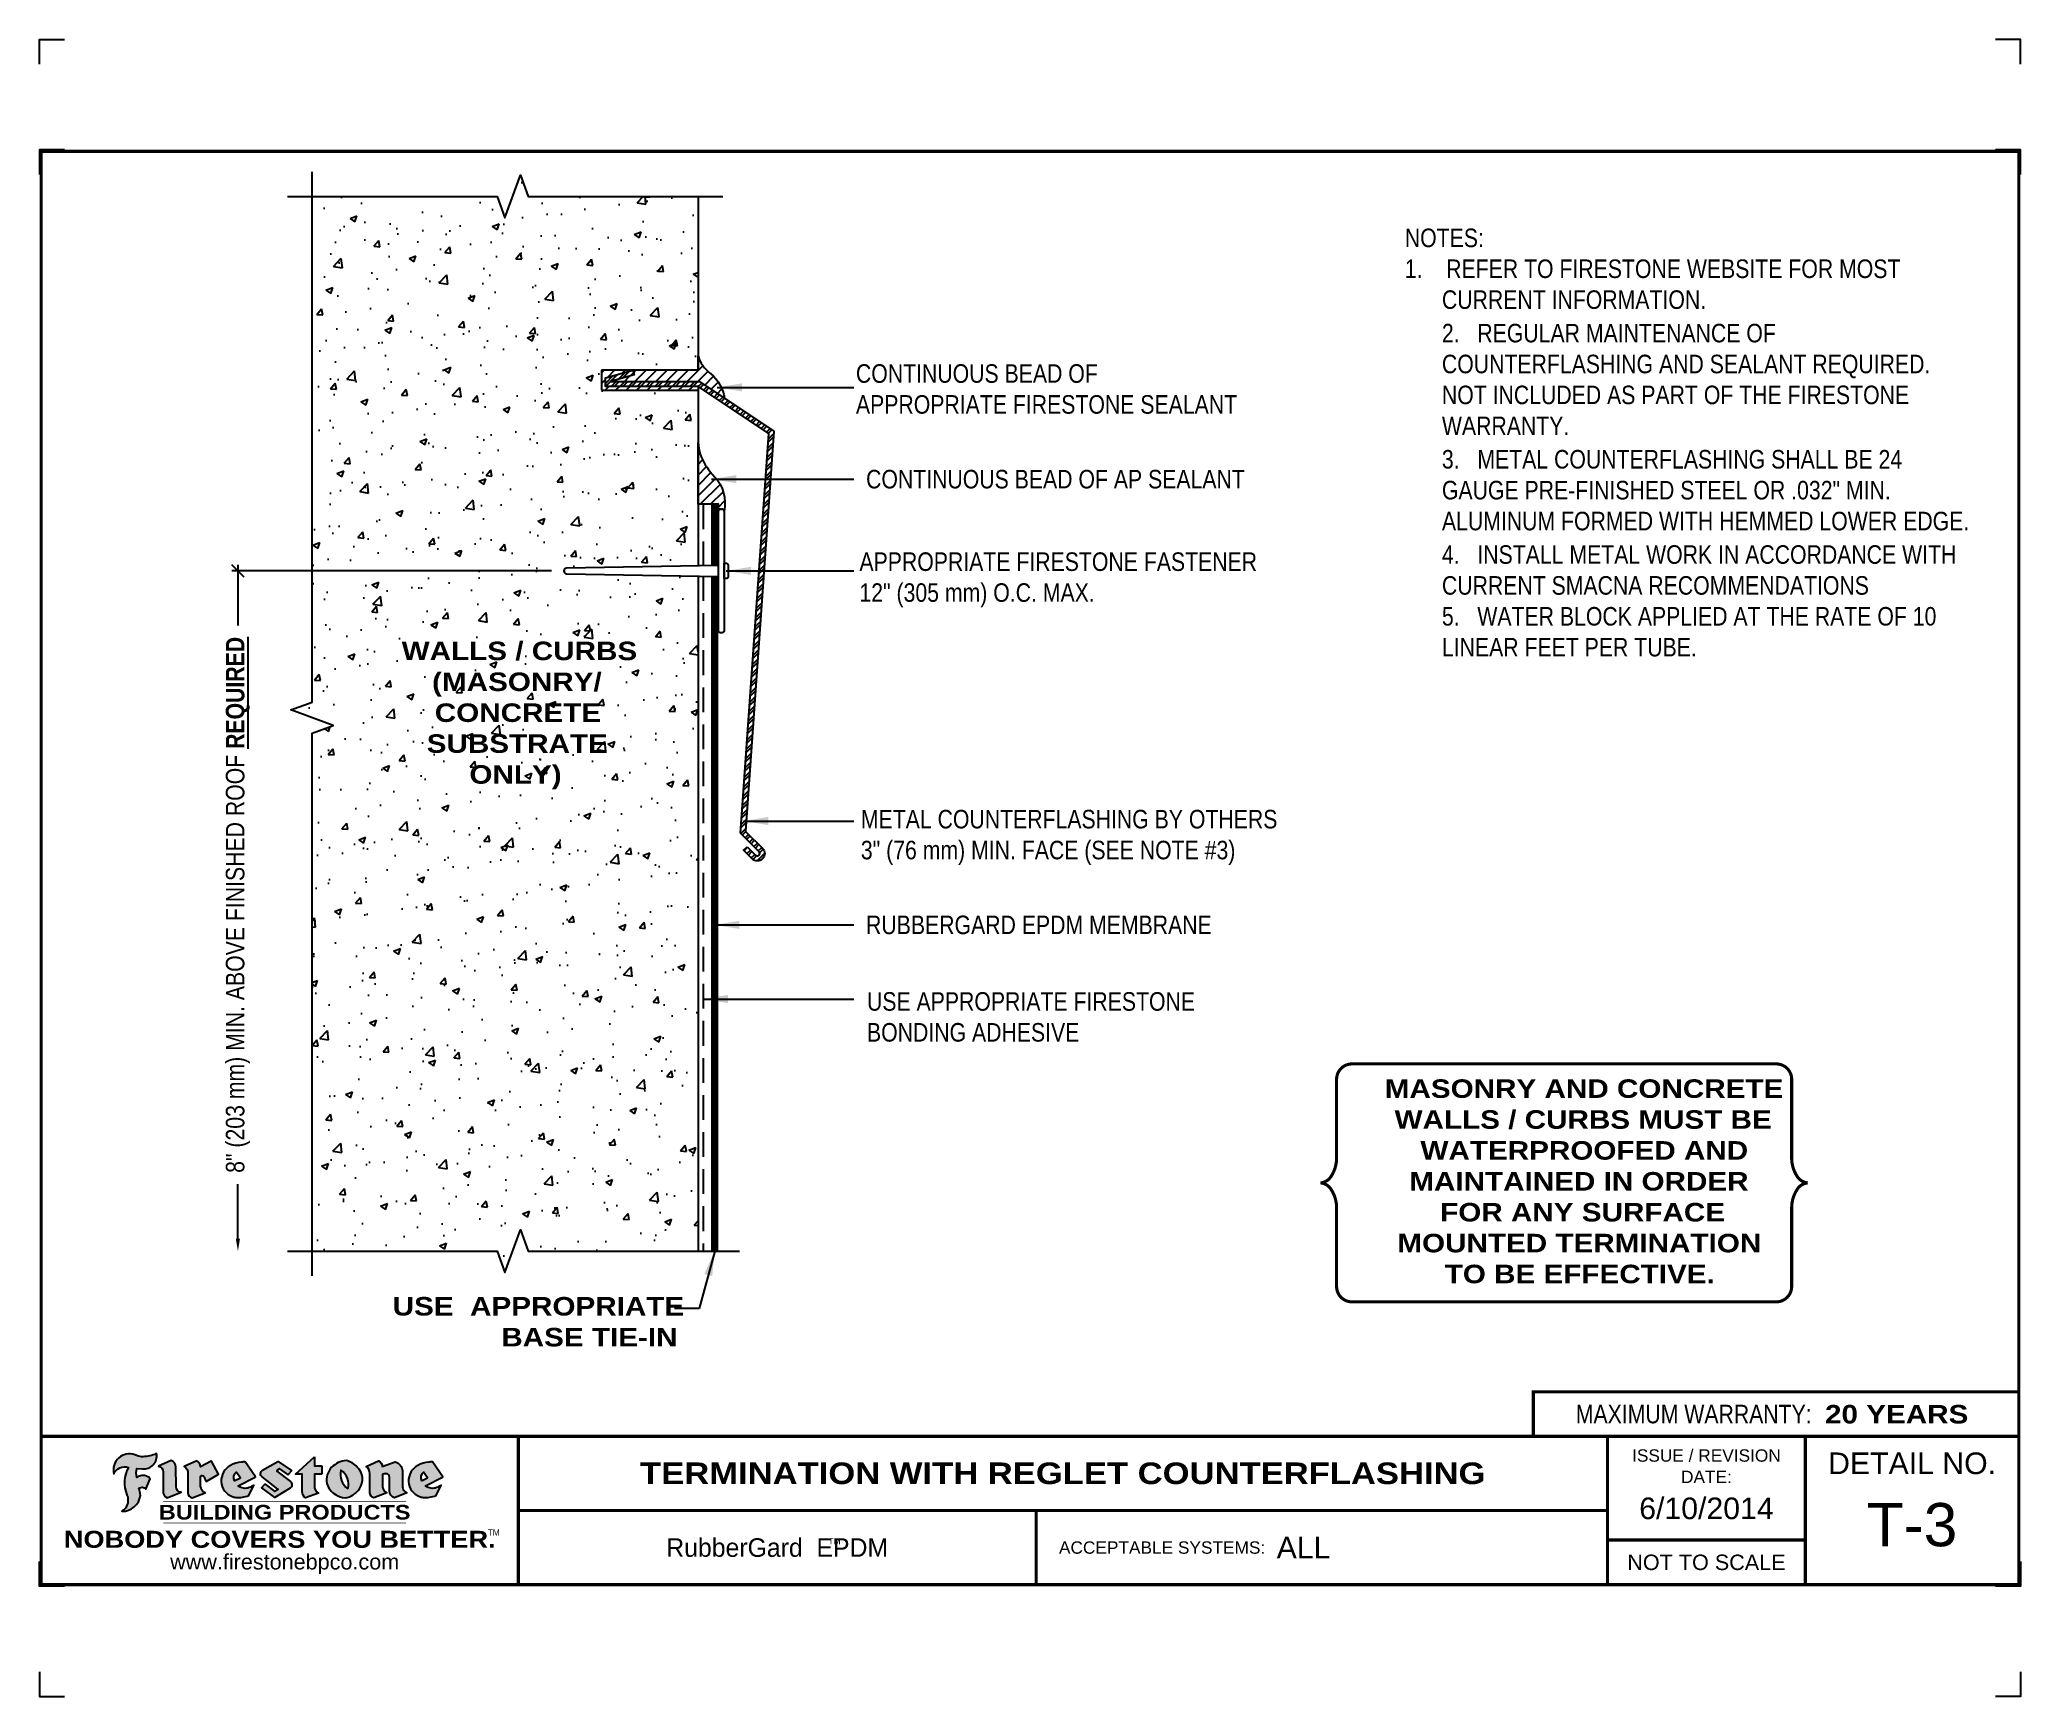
# Model space of a CAD drawing. Header units: inches. Extents: x 279.1 to 299.1, y -42.3 to -25.6.
import ezdxf
from ezdxf.enums import TextEntityAlignment as Align

# ---------------------------------------------------------------- set-up
doc = ezdxf.new("R2010")
doc.units = ezdxf.units.IN
doc.header["$MEASUREMENT"] = 0
doc.linetypes.add('HIDDEN', pattern=[0.375, 0.25, -0.125])
doc.layers.get('0').update_dxf_attribs({"linetype": 'CONTINUOUS'})
doc.layers.get('DEFPOINTS').update_dxf_attribs({"linetype": 'CONTINUOUS'})
for name, color, linetype in [('FSBP-ACCESSORY-OTHER', 7, 'CONTINUOUS'), ('FSBP-ADHESIVE', 1, 'HIDDEN'), ('FSBP-ANNO-NOTE', 7, 'CONTINUOUS'), ('FSBP-MEMBRANE', 7, 'CONTINUOUS'), ('FSBP-SEALANTS', 1, 'CONTINUOUS'), ('FSBP-TTLB', 7, 'CONTINUOUS'), ('FSBP-TTLB-BORDER', 7, 'CONTINUOUS'), ('FSBP-TTLB-TEXT', 7, 'CONTINUOUS'), ('FSBP-WALL-CURB', 9, 'CONTINUOUS')]:
    doc.layers.add(name, color=color, linetype=linetype)
doc.styles.add('FSBP_ARIAL', font='arial.ttf')
doc.styles.add('FSBP_ARIAL_BOLD', font='')
doc.styles.add('FSBP_ARIAL_NAR', font='ARIALN.TTF')
doc.styles.add('FSBP_BANKGOTHIC', font='bgothm.ttf')
doc.styles.get('FSBP_ARIAL_BOLD').set_extended_font_data('Arial Black')
doc.dimstyles.new('FSBP-DIM', dxfattribs={"dimtxt": 0.1875, "dimasz": 0.125, "dimexe": 0.0625, "dimexo": 0.125, "dimgap": 0.125, "dimtad": 0, "dimdec": 0, "dimzin": 1, "dimdsep": 46, "dimlunit": 4, "dimtxsty": 'FSBP_ARIAL_NAR', "dimblk": 'OBLIQUE', "dimcen": 0.09375, "dimdle": 0.0625, "dimclrd": 256, "dimclre": 256, "dimclrt": 256, "dimadec": 0, "dimazin": 0, "dimtfac": 1, "dimtdec": 0, "dimtmove": 1, "dimatfit": 3, "dimfxl": 1, "dimtolj": 1, "dimtzin": 0, "dimlwd": -1, "dimlwe": -1, "dimarcsym": 0})
doc.dimstyles.new('FSBP-LEADER', dxfattribs={"dimtxt": 0.1875, "dimasz": 0.25, "dimexe": 0.0625, "dimexo": 0.125, "dimgap": 0.125, "dimtad": 0, "dimtih": 1, "dimtoh": 1, "dimdec": 4, "dimzin": 0, "dimdsep": 46, "dimlunit": 4, "dimtxsty": 'FSBP_ARIAL_NAR', "dimcen": 0.09375, "dimclrd": 256, "dimclre": 256, "dimclrt": 256, "dimadec": 0, "dimazin": 0, "dimtfac": 1, "dimtdec": 4, "dimtofl": 0, "dimtmove": 0, "dimatfit": 3, "dimfxl": 1, "dimtolj": 1, "dimtzin": 0, "dimlwd": -1, "dimlwe": -1, "dimarcsym": 0})

# ---------------------------------------------------------------- blocks, each defined once
blk = doc.blocks.new('TTLB-EPDM_1')
at = {"layer": 'FSBP-TTLB-TEXT'}
h = blk.add_hatch(color=1, dxfattribs=at)
edge = h.paths.add_edge_path()
edge.add_arc((1.037309769669573, -0.1982514792917306), 0.1319107607348553, 264.0410451462098, 370.3106169565175)
edge.add_arc((1.027551646585694, 0.1214293576525799), 0.3273056962876235, 270.05058356628535, 295.23459397187514, ccw=False)
edge.add_arc((1.022801957313345, -0.06680179986895154), 0.1391656561713503, 249.3281275763668, 272.0749124149863, ccw=False)
edge.add_line((0.9736743133014443, -0.1970076156048179), (0.9474927838574558, -0.1852745150568325))
edge.add_arc((0.8939498971398288, -0.3394262635682071), 0.1631857907024099, 70.84590087378872, 194.3325259843273)
edge.add_arc((0.8444260109029493, -0.4259936440910768), 0.1179914261095279, 70.96950098067128, 156.9641407594482, ccw=False)
edge.add_arc((1.153141409296894, -0.4684497516079468), 0.3110405457095052, 150.3231137483159, 203.2084295854517)
edge.add_arc((0.7562495500622943, -0.6412608153899899), 0.1218587156617311, 0.8849157075190988, 24.34668939894999, ccw=False)
edge.add_arc((0.7493781665697374, -0.6475258110744375), 0.1289731377238325, -58.36655102076742, 3.6216782311386737, ccw=False)
edge.add_arc((0.8256699029544474, -0.5792158350996106), 0.1783301886510354, 267.2205474105585, 354.1381621173521)
edge.add_arc((0.7903121048625305, -0.6011409294291745), 0.212787892960859, 0.9996158580669322, 21.00503380861244)
edge.add_arc((1.01880712263941, -0.5666691048185161), 0.05136395668415847, 40.82117713173261, 125.52727787225791, ccw=False)
edge.add_line((1.057676976260041, -0.5330924682126437), (1.102776947655911, -0.4308018311949837))
edge.add_arc((1.040858222524664, -0.4699705673995949), 0.07326744446031509, 32.31675181867256, 66.31481236598174)
edge.add_arc((1.032262518825329, -0.5063316993097662), 0.1102246948011782, 69.8179132332389, 125.254734720681)
edge.add_arc((1.127708877207287, -0.368959353531244), 0.1659710644737306, 164.1569669952081, 196.5811013160487, ccw=False)
edge.add_line((0.9680425188342383, -0.3236487780942383), (1.023615334387159, -0.3294494641845773))
h = blk.add_hatch(color=1, dxfattribs=at)
edge = h.paths.add_edge_path()
edge.add_line((1.275239419159561, -0.6223407783464694), (1.415345367376062, -0.5660418822574371))
edge.add_arc((1.421019305783958, -0.5090099247487757), 0.05731350411836949, 181.9717871001989, 264.31851000495806, ccw=False)
edge.add_line((1.363739737527226, -0.5109819325197265), (1.363412352251203, -0.3102363679013962))
edge.add_arc((1.294263659668751, -0.3103491388303989), 0.06914878453844908, 0.0934405599591014, 72.42834396969012)
edge.add_line((1.315139561173908, -0.2444268274366692), (1.186839444240604, -0.3024209471341379))
edge.add_arc((1.175246268095289, -0.3585110609420917), 0.05727567197445628, -0.017399788185912257, 78.322067691347, ccw=False)
edge.add_line((1.232521937428658, -0.3585284546236807), (1.232574268422297, -0.555126496687123))
edge.add_arc((1.305699496415486, -0.5558575689677219), 0.07312888236350451, 179.4272023230205, 245.3845503102953)
h = blk.add_hatch(color=1, dxfattribs=at)
edge = h.paths.add_edge_path()
edge.add_line((1.792026821926584, -0.3839679064720229), (1.722158956877934, -0.2518542302253621))
edge.add_arc((1.720119655279638, -0.2529327078887852), 0.002306916790721817, 27.87197133405656, 117.3766794470751)
edge.add_line((1.719058846382097, -0.250884159729182), (1.610638460368705, -0.3070279753467702))
edge.add_arc((1.547088841662962, -0.3061026658494403), 0.06355635479880145, 359.165808011073, 425.8793658831422)
edge.add_line((1.573061729235633, -0.2480956029480268), (1.446879247402876, -0.3051325108639702))
edge.add_arc((1.407812067100189, -0.370357133046621), 0.07602957263902092, -3.441403975725109, 59.07992244284969, ccw=False)
edge.add_line((1.483704536400296, -0.3749210150788969), (1.483704536400296, -0.5723838140635706))
edge.add_arc((1.54053746518044, -0.568254406115083), 0.05698275005415228, 184.1557352478595, 255.3066498366543)
edge.add_line((1.526084036778343, -0.6233736605654059), (1.657291340682093, -0.570650514527486))
edge.add_arc((1.688298576827198, -0.5021390388423987), 0.0752015358480571, 207.5160880841914, 245.649226723163, ccw=False)
edge.add_arc((1.721050197024907, -0.4914488168456328), 0.1093332836229113, 179.4823365255141, 204.5537900001094, ccw=False)
edge.add_line((1.611721375809452, -0.4904610114968335), (1.611721375809452, -0.4126404716788983))
edge.add_arc((1.628589765097195, -0.414159299036043), 0.01693662875851176, 28.356188110622725, 174.8549701683585, ccw=False)
edge.add_arc((1.627340435522395, -0.4197189881350504), 0.02111886817708033, 22.216893572439517, 40.10213956426492, ccw=False)
edge.add_line((1.646891420738257, -0.4117336534413738), (1.666638796144639, -0.4549750258192233))
edge.add_arc((1.668737246926742, -0.4540167099035481), 0.002306916790685496, 204.545128184284, 299.6323508190091)
edge.add_line((1.669877862091766, -0.4560219186518992), (1.791128135493295, -0.3870515928837648))
edge.add_line((1.791128135493295, -0.3870515928837648), (1.792026821926584, -0.3839679064720229))
h = blk.add_hatch(color=1, dxfattribs=at)
h.paths.add_polyline_path([(2.063388732080512, -0.2583237030618903, 0.02524281661523788), (2.025024361750752, -0.2610532129309178, 0.1213611957758757), (1.901773912052249, -0.3008158885520373, 0.6151668103976068), (1.93274136141747, -0.6099060679591872, 0.05306812109568645), (1.967936229862175, -0.617865745600497, 0.1150932231766138), (2.099126721549737, -0.5994933789882708), (2.151195569562105, -0.4944891916583316, -0.08755405562188731), (2.104230609512001, -0.5187113292177372, -0.265591761123442), (1.992692314386659, -0.5010701623316862), (2.165347897647223, -0.4141184325909109, 0.4518949533370738), (2.166222728871162, -0.4107679608846269)])
h.paths.add_polyline_path([(2.014217313945437, -0.4188965037300676), (1.951113654018855, -0.4515330109460507, -0.3720533890450154), (1.973177450672722, -0.3607130665457561)], flags=16)
h = blk.add_hatch(color=1, dxfattribs=at)
edge = h.paths.add_edge_path()
edge.add_arc((2.260407392426802, -0.3775796671688782), 0.04152450223225729, 123.20805433950699, 232.2027298779723, ccw=False)
edge.add_line((2.237665217914071, -0.3428366421988329), (2.393535971665983, -0.2540943745380986))
edge.add_arc((2.394677353533142, -0.2560991469722482), 0.002306916790741334, 55.64644466176611, 119.65426054492559, ccw=False)
edge.add_line((2.395979141996861, -0.2541946229174954), (2.531809646140459, -0.3470380726374032))
edge.add_arc((2.530468902927946, -0.3489153772789875), 0.002306916790700397, -42.731101238422525, 54.4661353739603, ccw=False)
edge.add_line((2.532163440279987, -0.3504807552658491), (2.498457913851155, -0.3869673252714421))
edge.add_arc((2.496763376499139, -0.3854019472845934), 0.002306916790672934, 233.7527076894875, 317.26889876138785, ccw=False)
edge.add_line((2.495399362263356, -0.38726241234572), (2.413849913492982, -0.3274738082119626))
edge.add_arc((2.412485899257181, -0.3293342732731342), 0.002306916790720064, 53.75270768979358, 124.4135619297835)
edge.add_line((2.41118211687575, -0.3274311136421062), (2.382933981293377, -0.346782838468144))
edge.add_arc((2.38423776367478, -0.3486859980991606), 0.002306916790694898, 124.4135619293799, 231.8459020253626)
edge.add_line((2.382812599816248, -0.3505000469010184), (2.519899969301207, -0.4581994452042721))
edge.add_arc((2.494247019847682, -0.4908523236374461), 0.04152450223225742, -55.21225898295222, 51.84590202520428, ccw=False)
edge.add_line((2.517938320565804, -0.5249552055672808), (2.364434947484597, -0.6179520922513717))
edge.add_arc((2.36323960192349, -0.6159790200102006), 0.002306916790726996, 233.2955624372927, 301.20872157023314, ccw=False)
edge.add_line((2.361860787187538, -0.6178285429225383), (2.231266621301074, -0.5204709167214361))
edge.add_arc((2.232647938930649, -0.5186232623475259), 0.002306916790697672, 135.5134179846393, 233.21798691998708, ccw=False)
edge.add_line((2.231002150870836, -0.5170067083764565), (2.262839375599356, -0.4845937328397696))
edge.add_arc((2.264485163659225, -0.4862102868108537), 0.002306916790748497, 53.0352839999411, 135.513417985369, ccw=False)
edge.add_line((2.265872365996302, -0.4843670465239001), (2.361834678328762, -0.5565872257804898))
edge.add_arc((2.363221880665761, -0.5547439854936304), 0.002306916790627066, 233.0352840000685, 302.2362632414394)
edge.add_line((2.36445241715569, -0.5566953042850713), (2.39428499383348, -0.5378823484768844))
edge.add_arc((2.393054457343549, -0.5359310296853765), 0.002306916790685166, 302.2362632406177, 412.2027298768422)
edge.add_line((2.394468296066179, -0.5341081404551886), (2.234958295420142, -0.4103916733127022))
h = blk.add_hatch(color=1, dxfattribs=at)
edge = h.paths.add_edge_path()
edge.add_line((2.763460561272041, -0.2072496393923444), (2.763460561272041, -0.2969520779963801))
edge.add_arc((2.765767478062699, -0.2969520779963943), 0.00230691679065842, 179.9999999996471, 269.9999999996471)
edge.add_line((2.765767478062685, -0.2992589947870528), (2.835417693520355, -0.2992589947870528))
edge.add_arc((2.835417693520355, -0.3015659115777538), 0.002306916790701052, 0, 90, ccw=False)
edge.add_line((2.837724610311056, -0.3015659115777538), (2.837724610311056, -0.3790761307453892))
edge.add_arc((2.83541769352037, -0.3790761307453749), 0.002306916790686842, 269.99999999964706, 359.99999999964706, ccw=False)
edge.add_line((2.835417693520355, -0.3813830475360618), (2.765767478062685, -0.3813830475360618))
edge.add_arc((2.765767478062699, -0.3836899643267202), 0.00230691679065842, 90.00000000035294, 180.0000000003529)
edge.add_line((2.763460561272041, -0.3836899643267344), (2.763460561272041, -0.5033995910642801))
edge.add_arc((2.836735953378943, -0.5071368822038516), 0.07337063740681413, 177.0802527808789, 245.3249543133826)
edge.add_line((2.806105814540615, -0.5738080530967267), (2.674529557384915, -0.6226036013049594))
edge.add_arc((2.708610405062069, -0.564298408791804), 0.06753517344606039, 177.0345319916277, 239.6926428024901, ccw=False)
edge.add_line((2.641165668230087, -0.560804539009709), (2.641165668230087, -0.3836899643267344))
edge.add_arc((2.638858751439429, -0.3836899643267202), 0.00230691679065842, 359.9999999996471, 449.999999999647)
edge.add_line((2.638858751439443, -0.3813830475360618), (2.572857950769389, -0.3813830475360618))
edge.add_line((2.572857950769389, -0.3813830475360618), (2.763460561272041, -0.2072496393923444))
h = blk.add_hatch(color=1, dxfattribs=at)
edge = h.paths.add_edge_path(flags=16)
edge.add_arc((2.940363509127394, -0.4847985213681437), 0.1684614578629418, 344.5558804047865, 417.0140046669545)
edge.add_arc((3.194458079644619, -0.3883534532477785), 0.1684614578629414, 164.5558804047864, 237.0140046669546)
edge = h.paths.add_edge_path()
edge.add_arc((3.069375116502199, -0.4399344555144872), 0.1828726885096673, 136.0914512150047, 191.213418978326)
edge.add_arc((3.064939550433406, -0.4318234379590333), 0.1803148804748503, 194.0167254156723, 240.6663730831859)
edge.add_arc((3.098047041778981, -0.3845058757092554), 0.2378525180183701, 239.2975390661776, 264.2889872773176)
edge.add_arc((3.04884478212623, -0.4190232383793012), 0.203760689247156, 277.1986764832036, 326.503572961274)
edge.add_arc((3.077739326803546, -0.4341046616465112), 0.171374865791709, 325.3768876809902, 406.3828327799087)
edge.add_arc((3.011839488065919, -0.4896144380417797), 0.2571945645850002, 44.28462553519766, 73.82901434867304)
edge.add_arc((3.117152499586992, -0.4983433120546693), 0.2579560664039132, 97.50292863483666, 134.1039137579027)
h = blk.add_hatch(color=1, dxfattribs=at)
edge = h.paths.add_edge_path()
edge.add_line((3.322690228557462, -0.5721896537377091), (3.322690228557462, -0.3749210150788969))
edge.add_arc((3.246797759257384, -0.3703571330465745), 0.076029572638996, 356.5585960242387, 419.0799224428129)
edge.add_line((3.285864939560099, -0.3051325108639702), (3.412047421392799, -0.2480956029480268))
edge.add_arc((3.386074533820159, -0.3061026658494941), 0.06355635479883807, 0.3962622833877276, 65.87936588318718, ccw=False)
edge.add_line((3.449629368605429, -0.3056631084210863), (3.580526418688805, -0.2593848434574539))
edge.add_arc((3.555744121700958, -0.3530904070730321), 0.09692726601172152, 2.366977007666776, 75.18615851992018, ccw=False)
edge.add_line((3.652588689330287, -0.3490873311063041), (3.652588689330287, -0.4883770011386872))
edge.add_arc((3.761877549389556, -0.4914934052703811), 0.1093332836229047, 178.3666365323574, 204.5537900000422)
edge.add_arc((3.729125929191727, -0.5021836272670953), 0.07520153584796169, 207.5160880841711, 245.2240541443093)
edge.add_line((3.697611150971852, -0.5704631245385627), (3.572585913552643, -0.6207021253773775))
edge.add_arc((3.59534718600759, -0.5526356419907701), 0.07177131519198746, 180.3328587115751, 251.51018566665869, ccw=False)
edge.add_line((3.523577081955409, -0.5530525936986663), (3.523577081955409, -0.4153032515383615))
edge.add_arc((3.486319529276879, -0.4148773504126441), 0.0372599868942854, 359.3450650296066, 449.0500281941028)
edge.add_arc((3.482769874121713, -0.4419622099033496), 0.06447454900600783, 86.29402372314017, 119.8211331593848)
edge.add_line((3.450707067966732, -0.3860252459975726), (3.450707067966732, -0.4904610114968335))
edge.add_arc((3.560035889182251, -0.491448816845647), 0.1093332836229751, 179.4823365255069, 204.5537900001023)
edge.add_arc((3.527284268984408, -0.5021390388424952), 0.07520153584796385, 207.5160880841699, 245.6492267231416)
edge.add_line((3.496277032839316, -0.570650514527486), (3.365069728935509, -0.6233736605654059))
edge.add_arc((3.37950248606194, -0.5682868177318081), 0.05694615642555727, 183.9298782390169, 255.318496325343, ccw=False)
h = blk.add_hatch(color=1, dxfattribs=at)
h.paths.add_polyline_path([(3.957695472291277, -0.2583237030618903, 0.02524281661523822), (3.919331101961575, -0.2610532129309178, 0.1085638477195505), (3.807890832595604, -0.2939221658134414, 0.6425897848490651), (3.827048101628293, -0.6099060679591872, 0.05306812109569052), (3.862242970072884, -0.617865745600497, 0.1150932231766133), (3.993433461760503, -0.5994933789882708), (4.045502309772871, -0.4944891916583316, -0.08755405562189084), (3.998537349722767, -0.5187113292177372, -0.2655917611234366), (3.886999054597368, -0.5010701623316862), (4.059654637857989, -0.4141184325909109, 0.4518949533370731), (4.060529469081928, -0.4107679608846269)])
h.paths.add_polyline_path([(3.90852405415626, -0.4188965037300676), (3.845420394229677, -0.4515330109460507, -0.3720533890450147), (3.867484190883488, -0.3607130665457561)], flags=16)
at = {"layer": 'DEFPOINTS', "linetype": 'Continuous', "ltscale": 1.75}
for points in [[(-0.015625, 13.88083333333333), (-0.015625, 14.13083333333333), (0.234375, 14.13083333333333)], [(20.01562500000003, 13.88083333333333), (20.01562500000003, 14.13083333333333), (19.76562500000003, 14.13083333333333)], [(-0.015625, -2.380833333333342), (-0.015625, -2.630833333333342), (0.234375, -2.630833333333342)], [(20.01562500000003, -2.380833333333342), (20.01562500000003, -2.630833333333342), (19.76562500000003, -2.630833333333342)]]:
    blk.add_lwpolyline(points, dxfattribs=at)
at = {"layer": 'DEFPOINTS', "color": 1}
for points in [[(0.234375, 13.015625), (-0.015625, 13.015625), (-0.015625, 12.765625)], [(20.015625, 12.765625), (20.015625, 13.015625), (19.765625, 13.015625)], [(0.234375, -1.515625), (-0.015625, -1.515625), (-0.015625, -1.265625)], [(20.015625, -1.265625), (20.015625, -1.515625), (19.765625, -1.515625)]]:
    blk.add_lwpolyline(points, dxfattribs=at)
at = {"layer": 'FSBP-TTLB', "const_width": 0.03125}
blk.add_lwpolyline([(15.09028770518938, 0), (20, 0), (20, 0.4512598240669945), (15.09028770518938, 0.4512598240669945)], close=True, dxfattribs=at)
for points in [[(0, 0), (0, -1.5), (20, -1.5), (20, 0), (0, 0)], [(4.825208527206769, 0), (4.825208527206769, -0.75)], [(15.84028770518938, 0), (15.84028770518938, -1.5)], [(17.84110496735593, 0), (17.84110496735593, -1.5)], [(20, 0), (20, -1.5)], [(4.825208527206769, -0.75), (15.84028770518938, -0.75)], [(4.825208527206769, -0.75), (4.825208527206769, -1.5)], [(15.84028770518938, -1.048740175933006), (17.84110496735593, -1.048740175933006)]]:
    blk.add_lwpolyline(points, dxfattribs=at)
at = {"layer": 'FSBP-TTLB-BORDER', "const_width": 0.03125}
blk.add_lwpolyline([(20, 0), (20, 13), (0, 13), (0, 0)], dxfattribs=at)
at = {"layer": 'FSBP-TTLB-TEXT', "color": 1}
blk.add_line((0.7358432058323388, -0.379822754145593), (0.7358432058323388, -0.379822754145593), dxfattribs=at)
for points in [[(1.023615323725323, -0.3294494630716969, 0.5000510906601082), (1.167090420776901, -0.1746414942047778, -0.1103304102359608), (1.027840608309816, -0.2058762110801382, -0.09957876667165425), (0.9736743133014443, -0.1970076156048179), (0.9474927838574558, -0.1852745150568325, 0.5978159689075124), (0.7358432058323388, -0.379822754145593, -0.3938834584182213), (0.8828996422548698, -0.3144510229727047, 0.2349406564350952), (0.86727108227484, -0.5910237178633082, -0.1027304183841549), (0.8780937320133262, -0.6393788197974146, -0.2772692352614086), (0.8170223912655956, -0.7573362346216896, 0.3985429150902959), (1.003067614090241, -0.5974286950643517, 0.0875124847930418), (0.9889600163401155, -0.5248671157293501, -0.3874031597924062), (1.057676976260041, -0.5330924682126437), (1.102776947655911, -0.4308018311949837, 0.1494423498871741), (1.07029056398062, -0.4028746979725923, 0.2467195073738216), (0.9686394281704906, -0.4163228904100862, -0.1424285161541127), (0.9680425188342383, -0.3236487780942383), (1.023615334387159, -0.3294494641845773)], [(2.166222728871162, -0.4107679608846269), (2.063388732080512, -0.2583237030618903, 0.02524281661523788), (2.025024361750752, -0.2610532129309178, 0.1085638477195265), (1.913584092384895, -0.2939221658134414, 0.6425897848491228), (1.93274136141747, -0.6099060679591872, 0.05306812109568648), (1.967936229862175, -0.617865745600497, 0.1150932231766137), (2.099126721549737, -0.5994933789882708), (2.151195569562105, -0.4944891916583316, -0.0875540556218873), (2.104230609512001, -0.5187113292177372, -0.2655917611234418), (1.992692314386659, -0.5010701623316862), (2.165347897647223, -0.4141184325909109)], [(2.763460561272041, -0.2072496393923444), (2.763460561272041, -0.2969520779963801, 0.4142135623730958), (2.765767478062685, -0.2992589947870528), (2.835417693520355, -0.2992589947870528, -0.414213562373095), (2.837724610311056, -0.3015659115777538), (2.837724610311056, -0.3790761307453892, -0.4142135623730938), (2.835417693520355, -0.3813830475360618), (2.765767478062685, -0.3813830475360618, 0.4142135623730958), (2.763460561272041, -0.3836899643267344), (2.763460561272041, -0.5033995910642801, 0.3068985753588853), (2.806105814540615, -0.5738080530967267), (2.674529557384915, -0.6226036013049594, -0.2804194150632976), (2.641165668230087, -0.560804539009709), (2.641165668230087, -0.3836899643267344, 0.414213562373095), (2.638858751439443, -0.3813830475360618), (2.572857950769389, -0.3813830475360618), (2.763460561272041, -0.2072496393923444)], [(4.060529469081928, -0.4107679608846269), (3.957695472291277, -0.2583237030618903, 0.02524281661523788), (3.919331101961575, -0.2610532129309178, 0.1085638477195265), (3.807890832595604, -0.2939221658134414, 0.6425897848491228), (3.827048101628293, -0.6099060679591872, 0.05306812109568648), (3.862242970072884, -0.617865745600497, 0.1150932231766137), (3.993433461760503, -0.5994933789882708), (4.045502309772871, -0.4944891916583316, -0.0875540556218873), (3.998537349722767, -0.5187113292177372, -0.2655917611234418), (3.886999054597368, -0.5010701623316862), (4.059654637857989, -0.4141184325909109)], [(4.059654637857989, -0.4141184325909109, 0.4518949533370731), (4.060529469081928, -0.4107679608846269, 0.4518949533370731)]]:
    blk.add_lwpolyline(points, format="xyb", dxfattribs=at)
for points in [[(1.275239419159561, -0.6223407783464694), (1.415345367376062, -0.5660418822574371, -0.3756100036733062), (1.363739737527226, -0.5109819325197265), (1.363412352251203, -0.3102363679013962, 0.3265360292958048), (1.315139561173908, -0.2444268274366692), (1.186839444240604, -0.3024209471341379, -0.3557863980845349), (1.232521937428658, -0.3585284546236807), (1.232574268422297, -0.555126496687123, 0.2960110723418457)], [(1.792026821926584, -0.3839679064720229), (1.722158956877934, -0.2518542302253621, 0.4116839150163434), (1.719058846382097, -0.250884159729182), (1.610638460368705, -0.3070279753467702, 0.2996033003794034), (1.573061729235633, -0.2480956029480268), (1.446879247402876, -0.3051325108639702, -0.2797757560995365), (1.483704536400296, -0.3749210150788969), (1.483704536400296, -0.5723838140635706, 0.320828638474519), (1.526084036778343, -0.6233736605654059), (1.657291340682093, -0.570650514527486, -0.1679398621276611), (1.621603752698661, -0.5368819723450571, -0.1098333365370753), (1.611721375809452, -0.4904610114968335), (1.611721375809452, -0.4126404716788983, -0.743334502655012), (1.64349420176768, -0.4061152228778298, -0.07819791644735608), (1.646891420738257, -0.4117336534413738), (1.666638796144639, -0.4549750258192233, 0.4404648714563479), (1.669877862091766, -0.4560219186518992), (1.791128135493295, -0.3870515928837648)], [(1.951113654018855, -0.4515330109460507), (2.014217313945437, -0.4188965037300676), (1.973177450672722, -0.3607130665457561, 0.3720533890450154)], [(2.234958295420142, -0.4103916733127022, -0.5150044486718882), (2.237665217914071, -0.3428366421988329), (2.393535971665983, -0.2540943745380986, -0.2867822934100265), (2.395979141996861, -0.2541946229174954), (2.531809646140459, -0.3470380726374032, -0.4515027974650387), (2.532163440279987, -0.3504807552658491), (2.498457913851155, -0.3869673252714421, -0.3814439164929681), (2.495399362263356, -0.38726241234572), (2.413849913492982, -0.3274738082119626, 0.3184718635035665), (2.41118211687575, -0.3274311136421062), (2.382933981293377, -0.346782838468144, 0.5064094529656681), (2.382812599816248, -0.3505000469010184), (2.519899969301207, -0.4581994452042721, -0.5043597839115849), (2.517938320565804, -0.5249552055672808), (2.364434947484597, -0.6179520922513717, -0.3053163970316367), (2.361860787187538, -0.6178285429225383), (2.231266621301074, -0.5204709167214361, -0.4541703869768119), (2.231002150870836, -0.5170067083764565), (2.262839375599356, -0.4845937328397696, -0.3762644290664977), (2.265872365996302, -0.4843670465239001), (2.361834678328762, -0.5565872257804898, 0.3114700032088108), (2.36445241715569, -0.5566953042850713), (2.39428499383348, -0.5378823484768844, 0.520381097387146), (2.394468296066179, -0.5341081404551886)], [(2.937624918725987, -0.3131105398334029, 0.2452625673097023), (2.889993533867141, -0.4754966266250307, 0.2064059665179019), (2.976604338974084, -0.5890186876871866, 0.1094800500670344), (3.074378098474654, -0.6211778035979165, 0.2185147641853038), (3.218764944843201, -0.5314757029352819, 0.3689489483072479), (3.195959963110113, -0.3100352223135445, 0.1296305888694145), (3.0834694040758, -0.242595816912754, 0.1610736375384317)], [(3.10274193015772, -0.5296595419651595, 0.3271311138286319), (3.032079658614293, -0.3434924326507627, 0.3271311138286322)], [(3.322690228557462, -0.5721896537377091), (3.322690228557462, -0.3749210150788969, 0.2797757560995341), (3.285864939560099, -0.3051325108639702), (3.412047421392799, -0.2480956029480268, -0.2937618496109166), (3.449629368605429, -0.3056631084210863), (3.580526418688805, -0.2593848434574539, -0.3288760160581939), (3.652588689330287, -0.3490873311063041), (3.652588689330287, -0.4883770011386872, 0.114762897203527), (3.662431105063263, -0.536926560769686, 0.166032965990522), (3.697611150971852, -0.5704631245385627), (3.572585913552643, -0.6207021253773775, -0.3209557512194564), (3.523577081955409, -0.5530525936986663), (3.523577081955409, -0.4153032515383615, 0.4127061514896111), (3.48693727661589, -0.3776224848030694, 0.1473421876160361), (3.450707067966732, -0.3860252459975726), (3.450707067966732, -0.4904610114968335, 0.1098333365370753), (3.460589444855941, -0.5368819723450855, 0.1679398621276611), (3.496277032839316, -0.570650514527486), (3.365069728935509, -0.6233736605654059, -0.3219729545308964), (3.322690228557462, -0.5721896537377091, 29.1476284739)], [(3.845420394229677, -0.4515330109460507), (3.90852405415626, -0.4188965037300676), (3.867484190883488, -0.3607130665457561, 0.3720533890450154)]]:
    blk.add_lwpolyline(points, format="xyb", close=True, dxfattribs=at)
at = {"layer": 'FSBP-TTLB-TEXT'}
for points, const_width in [([(1.233926579809207, -0.6584455781731435), (3.691229482685259, -0.6584455781731577)], 0.0078125), ([(10.06152282927678, -0.75), (10.06152282927678, -1.5)], 0.03125), ([(1.233926579809207, -0.8761560960495984), (3.691229482685259, -0.8761560960495842)], 0.0078125)]:
    blk.add_lwpolyline(points, dxfattribs=dict(at, const_width=const_width))
at = {"layer": 'FSBP-TTLB-TEXT', "color": 1}
for centre, start, end in [((1.789987520328282, -0.3850463841354355), 299.6323508193319, 27.87197133380463), ((2.164310260790558, -0.412058050385383), 296.7304547840455, 34.00233684987403)]:
    blk.add_arc(centre, 0.00230691679068068, start, end, dxfattribs=at)
at = {"layer": 'FSBP-TTLB-TEXT', "style": 'FSBP_ARIAL_NAR'}
blk.add_text('MAXIMUM WARRANTY:', height=0.1875, dxfattribs=at).set_placement((17.90516569312837, 0.2256299120335257), align=Align.MIDDLE_RIGHT)
at = {"layer": 'FSBP-TTLB-TEXT'}
for s, height, style, p in [('ISSUE / REVISION', 0.125, 'FSBP_ARIAL', (16.84069633627263, -0.1938496373466023)), ('DETAIL NO.', 0.21875, 'FSBP_ARIAL', (18.92055248367797, -0.2724398367368792)), ('DATE:', 0.125, 'FSBP_ARIAL', (16.84069633627263, -0.409973105348854)), ('www.firestonebpco.com', 0.15625, 'FSBP_ARIAL', (2.462578031247233, -1.268657306740124)), ('RubberGard  EPDM', 0.1875, 'FSBP_BANKGOTHIC', (7.443365678241776, -1.125)), ('TM', 0.0625, 'FSBP_BANKGOTHIC', (8.023397742165457, -1.062518816683806)), ('NOT TO SCALE', 0.15625, 'FSBP_ARIAL', (16.84069633627263, -1.274370087966503))]:
    blk.add_text(s, height=height, dxfattribs=dict(at, style=style)).set_placement(p, align=Align.MIDDLE_CENTER)
at = {"layer": 'FSBP-TTLB-TEXT', "lineweight": 18, "style": 'FSBP_ARIAL_BOLD'}
blk.add_text('BUILDING PRODUCTS', height=0.1484375, dxfattribs=at).set_placement((2.462578031247233, -0.7673008371113639), align=Align.MIDDLE_CENTER)
at = {"layer": 'FSBP-TTLB-TEXT', "color": 1}
for s, height, style, p in [('NOBODY COVERS YOU BETTER.', 0.171875, 'FSBP_ARIAL_BOLD', (2.412604263603384, -1.041650450587369)), ('TM', 0.0625, 'FSBP_BANKGOTHIC', (4.576671173373001, -0.9725745042934193))]:
    blk.add_text(s, height=height, dxfattribs=dict(at, style=style)).set_placement(p, align=Align.MIDDLE_CENTER)
at = {"layer": 'FSBP-TTLB-TEXT', "style": 'FSBP_ARIAL'}
blk.add_text('ACCEPTABLE SYSTEMS:', height=0.125, dxfattribs=at).set_placement((10.29281281591562, -1.125), align=Align.MIDDLE_LEFT)
at = {"layer": 'FSBP-TTLB-TEXT'}
for tag, height, style, p in [('MAXIMUM_WARRANTY', 0.1875, 'FSBP_ARIAL_BOLD', (18.03987100774941, 0.2240244307510579)), ('ACCPT_SYSTEMS', 0.21875, 'FSBP_ARIAL', (12.49438170418193, -1.125))]:
    blk.add_attdef(tag, text='', height=height, dxfattribs=dict(at, style=style)).set_placement(p, align=Align.MIDDLE_LEFT)
for tag, height, style, p in [('DETAIL_DESCP_LINE_1', 0.21875, 'FSBP_ARIAL_BOLD', (10.33118450231211, -0.3736318192489421)), ('ISSUE_REV_DATE', 0.21875, 'FSBP_ARIAL', (16.84069633627263, -0.7282559425942452)), ('DETAIL_NUMBER', 0.4375, 'FSBP_ARIAL', (18.91941590748775, -0.8931630692489421))]:
    blk.add_attdef(tag, text='', height=height, dxfattribs=dict(at, style=style)).set_placement(p, align=Align.MIDDLE_CENTER)
blk = doc.blocks.new('FSBP_MASONRY_CAP_NAIL')
at = {"layer": 'FSBP-ACCESSORY-OTHER'}
for points in [[(0, -0.484375), (0, 0.484375, -0.414213562373095), (0.015625, 0.5), (0.03125000000005684, 0.5, -0.4142135623730784), (0.04687500000005684, 0.484375), (0.04687500000005684, -0.484375, -0.414213562373095), (0.03125000000005684, -0.5), (0.015625, -0.5, -0.414213562373095)], [(0.04687500000005684, -0.0625), (0.04687500000005684, 0.0625), (0.0625, 0.0625, -0.4142135623727753), (0.078125, 0.04687500000001421), (0.07812500000017053, -0.04687499999997158, -0.4142135623735997), (0.06250000000017053, -0.0625)]]:
    blk.add_lwpolyline(points, format="xyb", close=True, dxfattribs=at)
blk.add_lwpolyline([(0, 0.04500000000000171), (-1.22750000000002, 0.02250000000000085, 0.9999999999974739), (-1.227500000000077, -0.02250000000000085), (0, -0.04500000000000171)], format="xyb", dxfattribs=at)
blk = doc.blocks.new('_OBLIQUE')
at = {"color": 0, "linetype": 'ByBlock'}
blk.add_line((-0.5, -0.5), (0.5, 0.5), dxfattribs=at)
blk = doc.blocks.new('*D4')
at = {"layer": 'DEFPOINTS', "color": 0, "transparency": 16777216}
for p in [(281.0624043216644, -30.95368244703803), (284.3588817675247, -30.95368244703803), (281.547794063825, -37.83604483702527)]:
    blk.add_point(p, dxfattribs=at)
at = {"layer": 'FSBP-ANNO-NOTE', "transparency": 16777216}
for p, q in [((284.2338817675247, -30.95368244703803), (280.9999043216644, -30.95368244703803)), ((281.0624043216644, -30.89118244703803), (281.0624043216644, -31.50562421501937)), ((281.0624043216644, -37.71104483702527), (281.0624043216644, -37.15910306904393))]:
    blk.add_line(p, q, dxfattribs=at)
blk.add_solid([(281.0415709883311, -37.71104483702527), (281.0832376549977, -37.71104483702527), (281.0624043216644, -37.83604483702527)], dxfattribs=at)
at = {"layer": 'FSBP-ANNO-NOTE', "transparency": 16777216, "xscale": 0.125, "yscale": 0.125, "zscale": 0.125, "rotation": 90}
blk.add_blockref('_OBLIQUE', (281.0624043216644, -30.95368244703803), dxfattribs=at)
at = {"layer": 'FSBP-ANNO-NOTE', "transparency": 16777216, "insert": (281.0624043216644, -34.3323636420316), "char_height": 0.1875, "attachment_point": 5, "rotation": 90, "style": 'FSBP_ARIAL_NAR'}
blk.add_mtext('\\A1;8" (203 mm) MIN. ABOVE FINISHED ROOF {\\fArial Narrow|b1|i0|c0|p34;\\LREQUIRED}', dxfattribs=at)

msp = doc.modelspace()

# ---------------------------------------------------------------- hatches: boundary and pattern name
at = {"layer": 'FSBP-ACCESSORY-OTHER'}
h = msp.add_hatch(dxfattribs=at)
h.set_pattern_fill('STEEL', color=256, scale=0.5, style=0)
h.set_pattern_definition([(45, (0, 0), (-0.04419417382415922, 0.04419417382415922), []), (45, (0, 0.03125), (-0.04419417382415922, 0.04419417382415922), [])])
edge = h.paths.add_edge_path()
edge.add_line((286.2118896226341, -33.74529067976542), (286.2970325835267, -33.83043364065796))
edge.add_arc((286.3147102530564, -33.81275597112827), 0.02500000000003638, 225, 404.9999999999999)
edge.add_line((286.3323879225861, -33.79507830159858), (286.1452842835747, -33.60797466258745))
edge.add_line((286.1452842835747, -33.60797466258745), (286.4319397933191, -29.56416707676314))
edge.add_line((286.4319397933191, -29.56416707676314), (285.7156222183348, -29.08777682939834))
edge.add_line((285.7156222183348, -29.08777682939834), (284.7791317954006, -29.08777682939834))
edge.add_line((284.7791317954006, -29.08777682939834), (284.7791317954006, -28.99962663869749))
edge.add_line((284.7791317954006, -28.99962663869749), (285.0570429697998, -28.92353377764155))
edge.add_line((285.0570429697998, -28.92353377764155), (285.0702471105326, -28.97175877808232))
edge.add_line((285.0702471105326, -28.97175877808232), (284.8291317954006, -29.03777682939838))
edge.add_line((284.8291317954006, -29.03777682939838), (285.7306033152258, -29.03777682939838))
edge.add_line((285.7306033152258, -29.03777682939838), (286.4838845973668, -29.53850197626841))
edge.add_line((286.4838845973668, -29.53850197626841), (286.1967723925247, -33.58875209341855))
edge.add_line((286.1967723925247, -33.58875209341855), (286.3677432616453, -33.75972296253931))
edge.add_arc((286.3147102530563, -33.81275597112831), 0.0749999999999785, -134.99999999996157, 45.00000000002302, ccw=False)
edge.add_line((286.2616772444674, -33.86578897971734), (286.1765342835747, -33.78064601882468))
edge.add_line((286.1765342835747, -33.78064601882468), (286.2118896226341, -33.74529067976542))
at = {"layer": 'FSBP-SEALANTS'}
h = msp.add_hatch(dxfattribs=at)
h.set_pattern_fill('ANSI31', color=256, scale=0.6, style=0)
h.set_pattern_definition([(45, (-254.6176408295887, -257.958559061186), (-0.05303300858899106, 0.05303300858899106), [])])
h.paths.add_polyline_path([(285.8435991503462, -28.96025621772861, -0.06683138576935246), (285.7632176520543, -28.87527954469033, -0.08745398588425071), (285.7156222183348, -28.77667088952344), (285.7156222183348, -28.92371432939819), (285.0570924053785, -28.92371432939822), (285.0702471105325, -28.97175877808235), (284.8291317954006, -29.03777682939835), (285.7306033152258, -29.03777682939841), (285.9842624617349, -29.20639048860122, 0.1881170031049731)])
h.paths.add_polyline_path([(285.0563835472201, -28.92371432939822), (284.7400692954004, -28.92371432939822), (284.7400692954004, -29.12683932939859), (285.7156222183348, -29.12683932939842), (285.7156222183348, -29.08777682939836), (284.7791317954006, -29.08777682939834), (284.7791317954006, -28.99962663869752)])
h = msp.add_hatch(dxfattribs=at)
h.set_pattern_fill('ANSI31', color=256, scale=0.6, style=0)
h.set_pattern_definition([(45, (-1.13686837721616e-13, -54.0343356495554), (-0.05303300858899106, 0.05303300858899106), [])])
h.paths.add_polyline_path([(285.8825350998818, -30.0007098095347, -0.04798451843188155), (285.7885240773949, -29.8789321801585, -0.1211902914163217), (285.7156222183348, -29.65514179519667), (285.7156222183348, -30.28021848251697), (285.9213817675247, -30.28021848251697), (285.9213817675247, -30.34821369703801, -0.4142135623728286), (285.9409130175247, -30.32868244703801), (285.9604442675247, -30.32868244703801, -0.4142135623720829), (285.9799755175247, -30.34821369703789, 0.244685633826856)])
at = {"layer": 'FSBP-WALL-CURB'}
h = msp.add_hatch(dxfattribs=at)
h.set_pattern_fill('AR-CONC', color=256, scale=0.1, style=0)
h.set_pattern_definition([(49.99999999999999, (0, 0), (0.7172601826007535, -0.06275213498259512), [0.07500000000000001, -0.8250000000000001]), (355, (0, 0), (-0.138751333613, 0.7521921337000119), [0.06, -0.66]), (100.4514, (0.05977168000000001, -0.005229339999999638), (0.5785093817140216, 0.6894395420609536), [0.06374019000000002, -0.701142112]), (46.18420000000001, (0, 0.1999999999999993), (1.067241048625645, -0.1655190143290182), [0.1125, -1.2375]), (96.6356, (0.088936745, 0.186206692999999), (0.9346627055487033, 0.9741178709004418), [0.09561028799999999, -1.051713]), (351.1842, (0, 0.1999999999999993), (0.9346619451336272, 0.9741186009253247), [0.09000000000000001, -0.9900000000000001]), (21, (0.1, 0.1499999999999986), (0.5969070521184617, -0.4026188906653388), [0.07500000000000001, -0.8250000000000001]), (326.0000000000001, (0.1, 0.1499999999999986), (0.2433153319215817, 0.7251500450468531), [0.06, -0.66]), (71.4514, (0.149742233, 0.116448393999999), (0.84022262858149, 0.3225304967099524), [0.06374019000000002, -0.701142112]), (37.50000000000001, (0, 0), (0.01215985531729067, 0.3328938538313115), [0, -0.652, 0, -0.67, 0, -0.6625000000000001]), (7.499999999999999, (0, 0), (0.2630695374421486, 0.3944117118823602), [0, -0.382, 0, -0.637, 0, -0.2525]), (327.5, (-0.223, 0), (0.533822436172409, -0.0225548717343798), [0, -0.25, 0, -0.78, 0, -1.035]), (317.5, (-0.323, 0), (0.5831861693423862, 0.1001049823323177), [0, -0.325, 0, -0.518, 0, -0.735])])
h.paths.add_polyline_path([(284.3870067675247, -30.925557447038), (285.7156222183349, -30.90120400700279), (285.7156222183349, -29.1268393293984), (284.7400692954004, -29.12683932939856), (284.7400692954004, -28.92371432939822), (285.0563835472201, -28.92371432939823), (285.0570429697997, -28.92353377764156), (285.0570924053784, -28.92371432939822), (285.7156222183348, -28.92371432939822), (285.7156222183348, -28.77667088952344), (285.7156222183348, -27.16632086165671), (283.9968722183351, -27.16632086165672), (283.9187472183351, -26.95167418826183), (283.7624972183351, -27.38096753505166), (283.6843722183351, -27.16632086165672), (281.8124043216644, -27.16632086165671), (281.8124043216642, -32.28249701043524), (281.5977576482694, -32.36062201043526), (282.0270509950591, -32.51687201043525), (281.8124043216642, -32.59499701043521), (281.8124043216644, -37.83604483702524), (283.6843722183351, -37.83604483702524), (283.7624972183351, -38.05069151042012), (283.9187472183351, -37.62139816363032), (283.9968722183351, -37.83604483702524), (285.7156222183348, -37.83604483702524), (285.7156222183348, -31.00616088707322), (284.3870067675247, -30.98180744703801, -1)])
h.paths.add_polyline_path([(282.8460792442557, -32.58416822462354), (284.8351651924139, -32.58416822462354), (284.8351651924139, -32.29332579624699), (282.8460792442557, -32.29332579624699)], flags=24)
h.paths.add_polyline_path([(282.8405795853198, -33.55142073997142), (284.8406648513498, -33.55142073997142), (284.8406648513498, -33.18268779317741), (282.8405795853198, -33.18268779317741)], flags=24)
h.paths.add_polyline_path([(282.9845939100129, -33.18573072462354), (284.6966505266568, -33.18573072462354), (284.6966505266568, -32.89488829624699), (282.9845939100129, -32.89488829624699)], flags=24)
h.paths.add_polyline_path([(282.9057441487577, -32.94985823997142), (284.7755002879119, -32.94985823997142), (284.7755002879119, -32.58112529317741), (282.9057441487577, -32.58112529317741)], flags=24)

# ---------------------------------------------------------------- linework, layer by layer
at = {"layer": 'FSBP-ACCESSORY-OTHER', "linetype": 'Continuous'}
msp.add_line((285.7156222183348, -29.08777682939834), (285.7156222183348, -29.08777682939834), dxfattribs=at)
msp.add_lwpolyline([(286.2118896226341, -33.74529067976542), (286.2970325835267, -33.83043364065796, 0.9999999999999999), (286.3323879225861, -33.79507830159858), (286.1452842835747, -33.60797466258745), (286.4319397933191, -29.56416707676314), (285.7156222183348, -29.08777682939834), (284.7791317954006, -29.08777682939834), (284.7791317954006, -28.99962663869749), (285.0570429697998, -28.92353377764155), (285.0702471105326, -28.97175877808232), (284.8291317954006, -29.03777682939838), (285.7306033152258, -29.03777682939838), (286.4838845973668, -29.53850197626841), (286.1967723925247, -33.58875209341855), (286.3677432616453, -33.75972296253931, -0.9999999999998154), (286.2616772444674, -33.86578897971734), (286.1765342835747, -33.78064601882468)], format="xyb", close=True, dxfattribs=at)
at = {"layer": 'FSBP-ADHESIVE', "linetype": 'HIDDEN'}
for p, q in [((285.7670848925247, -30.28021848251697), (285.7670848925247, -30.90026069932921)), ((285.7670848925247, -31.00710419474674), (285.7670848925247, -37.83604483702524))]:
    msp.add_line(p, q, dxfattribs=at)
at = {"layer": 'FSBP-ANNO-NOTE', "const_width": 0.03125}
msp.add_lwpolyline([(292.1732451632627, -36.90568662700852), (292.1732451632629, -36.09761934602565, -0.414213562373095), (292.3294951632629, -35.94136934602565), (296.6194185077304, -35.94136934602571, -0.414213562373095), (296.7756685077304, -36.09761934602571), (296.7756685077304, -36.90568662700852, 0.1409083258157834), (296.8341161339179, -37.08382767711154, 0.2244532195272858), (296.9381795516308, -37.14510871720833, 0.2244532195272858), (296.8341161339179, -37.20638975730512, 0.1409083258157939), (296.7756685077304, -37.38453080740825), (296.7756685077304, -38.19259808839107, -0.414213562373095), (296.6194185077304, -38.34884808839107), (292.3294951632629, -38.34884808839112, -0.414213562373095), (292.1732451632629, -38.19259808839112), (292.1732451632627, -37.38453080740814, 0.1409083258157834), (292.1147975370752, -37.20638975730512, 0.2244532195272858), (292.0107341193623, -37.14510871720833, 0.2244532195272858), (292.1147975370752, -37.08382767711154, 0.1409083258157939)], format="xyb", close=True, dxfattribs=at)
at = {"layer": 'FSBP-MEMBRANE', "const_width": 0.07421875}
for points in [[(285.8842723925247, -30.89811265961433), (285.8842723925247, -30.28014179519735)], [(285.8842723925247, -37.83604483702524), (285.8842723925247, -31.00925223446157)]]:
    msp.add_lwpolyline(points, dxfattribs=at)
at = {"layer": 'FSBP-SEALANTS'}
msp.add_lwpolyline([(285.7156222183348, -28.92371432939822), (285.7156222183348, -28.77667088952344, 0.08745398588398227), (285.7632176520542, -28.87527954469002, 0.06683138576942386), (285.8435991503461, -28.96025621772847, -0.1881170031051011), (285.9842624617349, -29.20639048860122), (285.7306033152258, -29.03777682939838), (285.7156222183348, -29.03777682939838)], format="xyb", dxfattribs=at)
msp.add_lwpolyline([(285.7156222183348, -29.65514179519735, 0.1211902914156066), (285.7885240773946, -29.87893218015793, 0.0479845184320896), (285.8825350998818, -30.0007098095347, -0.2446856338268926), (285.9799755175247, -30.34821369703801, 0.4142135623731484), (285.9604442675247, -30.32868244703801), (285.9409130175247, -30.32868244703801, 0.414213562373095), (285.9213817675247, -30.34821369703801), (285.9213817675247, -30.28021848251697), (285.7156222183348, -30.28021848251697)], format="xyb", close=True, dxfattribs=at)
at = {"layer": 'FSBP-WALL-CURB'}
for p, q in [((285.7156222183348, -27.16632086165671), (285.7156222183348, -28.92371432939822)), ((285.7156222183348, -29.08777682939834), (285.7156222183348, -30.9012040070028)), ((285.7156222183348, -31.00616088707321), (285.7156222183348, -37.83604483702524))]:
    msp.add_line(p, q, dxfattribs=at)
at = {"layer": 'FSBP-WALL-CURB', "linetype": 'Continuous'}
for p, q in [((285.7156222183348, -28.92371432939822), (284.7400692954002, -28.92371432939822)), ((284.7400692954004, -28.92371432939822), (284.7400692954004, -29.12683932939839)), ((284.7400692954004, -29.12683932939856), (285.7156222183348, -29.12683932939839))]:
    msp.add_line(p, q, dxfattribs=at)
at = {"layer": 'FSBP-WALL-CURB'}
for points in [[(281.5624043216644, -27.16632086165671), (283.6843722183351, -27.16632086165671), (283.7624972183351, -27.38096753505161), (283.9187472183351, -26.95167418826182), (283.9968722183351, -27.16632086165671), (285.9656222183348, -27.16632086165671)], [(281.8124043216644, -38.08604483702524), (281.8124043216642, -32.59499701043521), (282.0270509950592, -32.51687201043526), (281.5977576482694, -32.36062201043526), (281.8124043216642, -32.28249701043521), (281.8124043216644, -26.91632086165671)], [(281.5624043216644, -37.83604483702524), (283.6843722183351, -37.83604483702524), (283.7624972183351, -38.05069151042014), (283.9187472183351, -37.62139816363035), (283.9968722183351, -37.83604483702524), (286.1342723925247, -37.83604483702524)]]:
    msp.add_lwpolyline(points, dxfattribs=at)

# ---------------------------------------------------------------- block references
msp.add_blockref('TTLB-EPDM_1', (279.0728006942421, -39.70939474952993)).add_auto_attribs({'DETAIL_DESCP_LINE_1': 'TERMINATION WITH REGLET COUNTERFLASHING', 'ACCPT_SYSTEMS': 'ALL', 'ISSUE_REV_DATE': '6/10/2014', 'DETAIL_NUMBER': 'T-3', 'MAXIMUM_WARRANTY': '20 YEARS'})
at = {"layer": 'FSBP-ACCESSORY-OTHER', "xscale": 1.25, "yscale": 1.25, "zscale": 1.25}
msp.add_blockref('FSBP_MASONRY_CAP_NAIL', (285.9213817675247, -30.95368244703801), dxfattribs=at)

# ---------------------------------------------------------------- texts
at = {"layer": 'FSBP-ANNO-NOTE', "style": 'FSBP_ARIAL_NAR'}
for s, p in [('CONTINUOUS BEAD OF AP SEALANT', (287.4150440604553, -30.02548278800558)), ('RUBBERGARD EPDM MEMBRANE', (287.4150440604553, -34.5349322085423))]:
    msp.add_text(s, height=0.1875, dxfattribs=at).set_placement(p, align=Align.MIDDLE_LEFT)
at = {"layer": 'FSBP-ANNO-NOTE', "char_height": 0.1875, "attachment_point": 1}
for s, width, gutter_width, heights, insert, style in [('\\A1;NOTES:\\P\\pi-0.375,l0.375;1.    REFER TO FIRESTONE WEBSITE FOR MOST \\P\\pi0;CURRENT INFORMATION.\\P{\\H0.083333x;\\P\\pi-0.375;}2.   REGULAR MAINTENANCE OF COUNTERFLASHING AND SEALANT REQUIRED.  NOT INCLUDED AS PART OF THE FIRESTONE WARRANTY.{\\H0.083333x;\\P\\P}3.   METAL COUNTERFLASHING SHALL BE 24 GAUGE PRE-FINISHED STEEL OR .032" MIN. ALUMINUM FORMED WITH HEMMED LOWER EDGE.{\\H0.083333x;\\P\\P}4.   INSTALL METAL WORK IN ACCORDANCE WITH CURRENT SMACNA RECOMMENDATIONS\\P5.   WATER BLOCK APPLIED AT THE RATE OF 10 LINEAR FEET PER TUBE.', 5.716415342627442, 5, [5.039699353573468], (292.8634071106572, -27.49040970571013), 'FSBP_ARIAL_NAR'), ('\\A1;CONTINUOUS BEAD OF \\PAPPROPRIATE FIRESTONE SEALANT', 5.00594112824183, 5, [0.886277584317213], (287.3125600240855, -28.8629886031722), 'FSBP_ARIAL_NAR'), ('\\A1;APPROPRIATE FIRESTONE FASTENER \\P12" (305 mm) O.C. MAX.', 5.00594112824183, 5, [0.6832819923984061], (287.3479370927307, -30.76648151461268), 'FSBP_ARIAL_NAR'), ('\\A1;\\pi0.12771;WALLS / CURBS  \\P\\pi0.4353;(MASONRY/ \\P\\pi0.46255;CONCRETE \\P\\pi0.38082;SUBSTRATE \\P\\pi0.8126;ONLY)', 2.515770884405356, 0, [1.773027978399114], (282.5908766067987, -31.6691360427958), 'FSBP_ARIAL_BOLD'), ('\\A1;METAL COUNTERFLASHING BY OTHERS \\P3" (76 mm) MIN. FACE (SEE NOTE #3)', 5.00594112824183, 5, [0.6832819923984061], (287.362462901965, -33.37128922406373), 'FSBP_ARIAL_NAR'), ('USE APPROPRIATE FIRESTONE BONDING ADHESIVE', 4.057734987007279, 5, [0.5937539391998188], (287.4243498354604, -35.21561531737848), 'FSBP_ARIAL_NAR'), ('\\A1;\\pi0.33075;MASONRY AND CONCRETE \\P\\pi0.43039;WALLS / CURBS MUST BE \\P\\pi0.69201;WATERPROOFED AND \\P\\pi0.57894;MAINTAINED IN ORDER \\P\\pi0.89121;FOR ANY SURFACE \\P\\pi0.45821;MOUNTED TERMINATION \\P\\pi0.93725;TO BE EFFECTIVE.', 4.530455509626336, 5, [2.175318784658884], (292.3294951632629, -36.09761934602563), 'FSBP_ARIAL_BOLD'), ('\\A1;\\pi0.16083;USE  APPROPRIATE \\P\\pi1.2595;BASE TIE-IN', 2.98164556433403, 5, [0.6123590627157682], (282.4664318969117, -38.29951430720757), 'FSBP_ARIAL_BOLD')]:
    msp.add_mtext_dynamic_manual_height_columns(s, width=width, gutter_width=gutter_width, heights=heights, dxfattribs=dict(at, insert=insert, style=style))

# ---------------------------------------------------------------- dimensions: what is measured, and where the dimension line sits
at = {"layer": 'FSBP-ANNO-NOTE'}
dim = msp.add_linear_dim(base=(281.0624043216644, -30.95368244703803), p1=(281.547794063825, -37.83604483702527), p2=(284.3588817675247, -30.95368244703803), angle=90, text='8" (203 mm) MIN. ABOVE FINISHED ROOF {\\fArial Narrow|b1|i0|c0|p34;\\LREQUIRED}', dimstyle='FSBP-DIM', override={"dimblk2": 'OBLIQUE', "dimsah": 1, "dimse1": 1, "dimsd1": 0}, dxfattribs=at)
dim.commit()
dim.dimension.update_dxf_attribs({"geometry": '*D4', "text_midpoint": (281.0624043216644, -34.3323636420316)})

# ---------------------------------------------------------------- leaders
for points in [[(285.9106640339767, -29.09728312897315), (287.2900440604553, -29.09728312897315)], [(285.8524253466392, -30.02548278800558), (287.2900440604553, -30.02548278800558)], [(286.0000028614236, -30.95368244703801), (287.2900440604553, -30.95368244703801)], [(286.1766945959828, -33.4841509585423), (287.2900440604553, -33.4841509585423)], [(285.8842723925247, -34.5349322085423), (287.2900440604553, -34.5349322085423)], [(285.7670848925247, -35.2849322085423), (287.2900440604553, -35.2849322085423)], [(285.8842723925247, -37.83604483702524), (285.7280143414989, -38.41709360368773), (285.4780143414989, -38.41709360368773)]]:
    msp.add_leader(points, dimstyle='FSBP-LEADER', dxfattribs=at)

doc.saveas('drawing.dxf')
